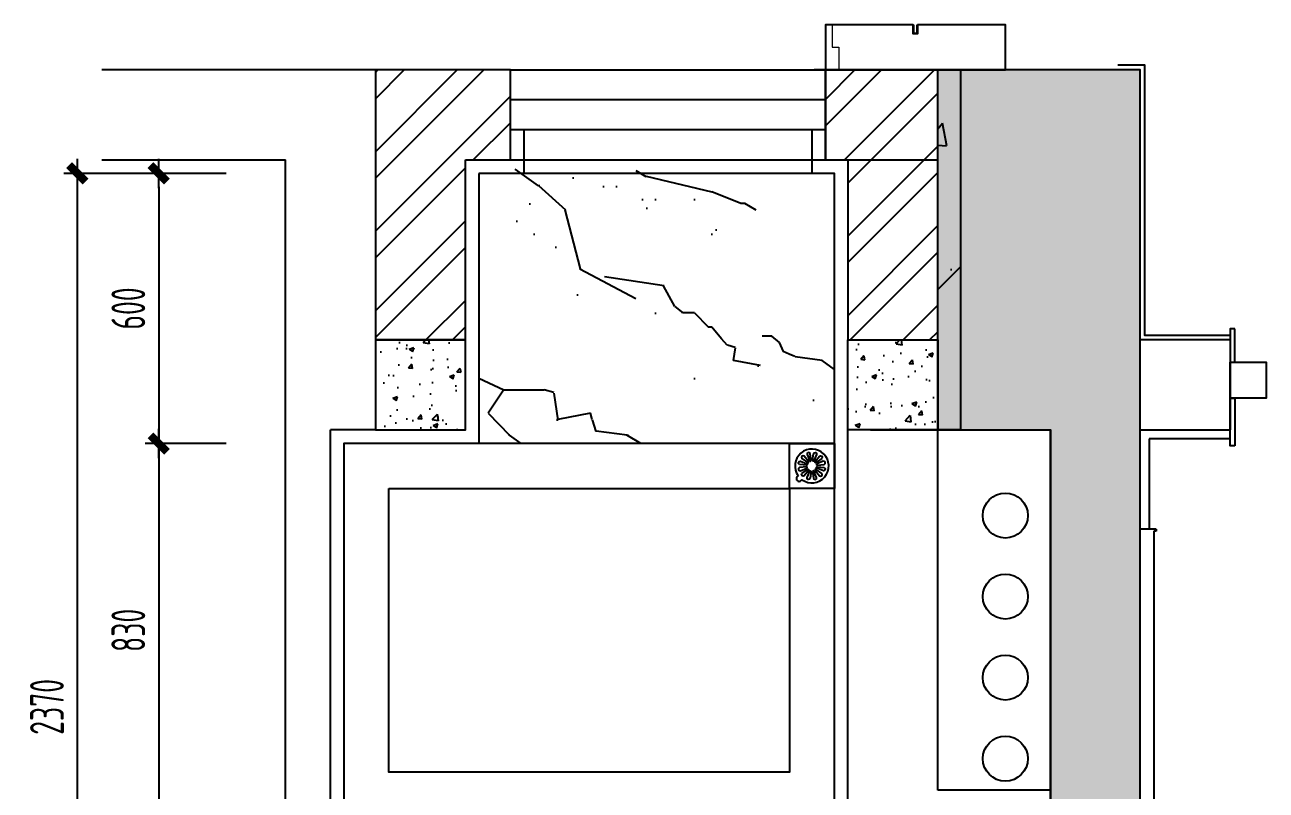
# Model space of a CAD drawing. Header units: inches. Extents: x 96003 to 270950, y -80202 to 65998.
# Drawn here: x 258760 to 261519, y 60305 to 62005 of the extents above; entities that cross this region are included whole.
import ezdxf

# ---------------------------------------------------------------- set-up
doc = ezdxf.new("R2010")
doc.units = ezdxf.units.IN
doc.header["$LTSCALE"] = 10
doc.header["$MEASUREMENT"] = 0
doc.linetypes.add('DASH', pattern=[0.35, 0.25, -0.1])
for name, color, linetype in [('__附着_S88-LYGC-YTC-10_SEN147J2_设计区$0$PUB_HATCH', 8, 'Continuous'), ('A_SURFACE', 9, 'Continuous'), ('AD-玻璃幕墙、窗', 12, 'Continuous'), ('DOOR', 60, 'Continuous'), ('DQ-GZ', 40, 'Continuous'), ('DQ-GZ-DASH', 40, 'DASH'), ('DQ-GZ-HATCH', 9, 'Continuous'), ('FC-FLOOR DRAIN【地漏】', 12, 'Continuous'), ('FC-分界线', 136, 'Continuous'), ('FC-地面造型', 136, 'Continuous'), ('FF-DOOR【门套】', 60, 'Continuous'), ('FF-FINISH【完成面】', 20, 'Continuous'), ('P-ANNO-DIMS', 250, 'Continuous'), ('WALL', 160, 'Continuous'), ('洁具', 155, 'Continuous')]:
    doc.layers.add(name, color=color, linetype=linetype)
doc.layers.add('J-金属幕墙', color=34, linetype='Continuous', lineweight=13)
doc.styles.add('CCD_DIM', font='archs.shx', dxfattribs={"width": 0.7})
doc.dimstyles.new('1.30', dxfattribs={"dimscale": 30, "dimtxt": 2.5, "dimasz": 1, "dimexe": 1, "dimexo": 1.5, "dimgap": 1, "dimtad": 1, "dimdec": 0, "dimrnd": 5, "dimdsep": 46, "dimtxsty": 'CCD_DIM', "dimblk": 'CCD_Dimension_Tick', "dimcen": 1, "dimclrd": 44, "dimclre": 44, "dimclrt": 2, "dimadec": 0, "dimazin": 2, "dimtfac": 1, "dimtdec": 0, "dimtix": 1, "dimtmove": 2, "dimatfit": 3, "dimldrblk": 'CCD_Dimension_Tick', "dimfxl": 5, "dimfxlon": 1, "dimtolj": 1, "dimarcsym": 0})
pattern_1 = [(225, (266586.62, 54811.55), (88.3883, -88.3883), []), (225, (266527.69, 54811.55), (88.3883, -88.3883), [])]

# ---------------------------------------------------------------- blocks, each defined once
blk = doc.blocks.new('BVCNVBNVBMN')
at = {"layer": 'DQ-GZ-HATCH'}
h = blk.add_hatch(dxfattribs=at)
h.set_pattern_fill('ARMORED', color=256, scale=80, style=0)
h.set_pattern_definition([(50, (229917.86, 14706.4), (573.808, -50.2017), [60, -660]), (355, (229917.86, 14706.4), (-111.001, 601.7537), [48, -528]), (100.4514, (229965.7, 14702.24), (462.8075, 551.5516), [50.992, -560.9137]), (46.1842, (229917.9, 14866.4), (853.793, -132.415), [90, -990]), (96.6356, (229989, 14855.4), (747.73, 779.294), [76.488, -841.37]), (351.1842, (229917.9, 14866.4), (747.73, 779.295), [72, -792]), (21, (229997.86, 14826.4), (477.5256, -322.095), [60, -660]), (326, (229997.86, 14826.4), (194.6523, 580.12), [48, -528]), (71.4514, (230037.66, 14799.6), (672.178, 258.0244), [50.992, -560.9137]), (37.5, (229917.86, 14706.42), (9.7279, 266.3151), [0, -521.6, 0, -536, 0, -530]), (7.5, (229917.86, 14706.42), (210.4556, 315.5294), [0, -305.6, 0, -509.6, 0, -202]), (327.5, (229739.46, 14706.42), (427.05795, -18.0439), [0, -200, 0, -624, 0, -828]), (317.5, (229659.46, 14706.42), (466.549, 80.084), [0, -260, 0, -414.4, 0, -588]), (45, (229917.86, 14706.4), (-282.8427, 282.8427), [])])
h.paths.add_polyline_path([(204173.8, -53087.7), (204223.8, -53087.7), (204223.8, -53887.7), (204173.8, -53887.7)])
at = {"layer": 'P-ANNO-DIMS'}
blk.add_hatch(color=8, dxfattribs=at).paths.add_polyline_path([(204223.8, -53887.7), (204423.8, -53887.7), (204423.8, -57087.7), (204623.8, -57087.7), (204623.8, -53087.7), (204223.8, -53087.7)])
at = {"color": 6}
for points in [[(204173.8, -53087.7), (204223.8, -53087.7), (204223.8, -53887.7), (204173.8, -53887.7)], [(204223.8, -53887.7), (204423.8, -53887.7), (204423.8, -57087.7), (204623.8, -57087.7), (204623.8, -53087.7), (204223.8, -53087.7)]]:
    blk.add_lwpolyline(points, close=True, dxfattribs=at)
blk = doc.blocks.new('*U22')
at = {"color": 0}
blk.add_lwpolyline([(-70.7, -70.7), (0, -141.4), (70.7, -70.7), (0, 0)], close=True, dxfattribs=at)
at = {"color": 8}
for points in [[(6, -107.7), (6, -110.7, -1), (-6, -110.7), (-6, -107.7, -12.419481)], [(-21.8, -54, 0.988066), (-25.6, -60.2), (-11.4, -66, 0.836042), (-9.8, -63.2)], [(-16.7, -48.9, -0.988066), (-10.5, -45.2), (-4.7, -59.3, -0.836042), (-7.5, -60.9)], [(3.5, -43.4, 0.988066), (-3.7, -43.3), (-1.6, -58.5, 0.836042), (1.6, -58.4)], [(16.7, -48.8, 0.988066), (10.5, -45.1), (4.7, -59.3, 0.836042), (7.5, -60.9)], [(21.9, -54, -0.988066), (25.6, -60.2), (11.4, -66, -0.836042), (9.8, -63.2)], [(-27.3, -74.3, -0.988066), (-27.4, -67.1), (-12.2, -69.1, -0.836042), (-12.3, -72.3)], [(-21.9, -87.4, -0.988066), (-25.6, -81.2), (-11.4, -75.4, -0.836042), (-9.8, -78.2)], [(-16.7, -92.6, 0.988066), (-10.5, -96.3), (-4.7, -82.1, 0.836042), (-7.5, -80.6)], [(-3.6, -98, 0.988066), (3.7, -98.1), (1.6, -82.9, 0.836042), (-1.6, -83)], [(16.7, -92.6, -0.988066), (10.5, -96.3), (4.7, -82.1, -0.836042), (7.5, -80.5)], [(21.8, -87.4, 0.988066), (25.5, -81.2), (11.4, -75.4, 0.836042), (9.8, -78.2)], [(27.3, -67.2, -0.988066), (27.4, -74.4), (12.2, -72.3, -0.836042), (12.3, -69.1)]]:
    blk.add_lwpolyline(points, format="xyb", close=True, dxfattribs=at)
blk = doc.blocks.new('A$C3A426A7C')
at = {"layer": 'DQ-GZ-HATCH'}
blk.add_hatch(color=8, dxfattribs=at).paths.add_polyline_path([(6150, 24300), (6200, 24300), (6200, 23500), (6150, 23500)])
at = {"layer": 'DQ-GZ-DASH', "linetype": 'ByBlock'}
blk.add_lwpolyline([(6150, 24300), (6200, 24300), (6200, 23500), (6150, 23500)], close=True, dxfattribs=at)
blk = doc.blocks.new('ERFF')
h = blk.add_hatch()
h.set_pattern_fill('混凝土', color=9, scale=15, angle=180, style=0)
h.set_pattern_definition([(230, (542694.91, 191823.91), (-107.589027, 9.41282), [11.25, -123.75]), (175, (542694.91, 191823.91), (20.8127, -112.82882), [9, -99]), (280.4514, (542685.94, 191824.7), (-86.776407, -103.41593), [9.56103, -105.171317]), (226.1842, (542694.9, 191793.91), (-160.08616, 24.82785), [16.875, -185.625]), (276.6356, (542681.57, 191795.98), (-140.199406, -146.11768), [14.34154, -157.75695]), (171.1842, (542694.9, 191793.91), (-140.19929, -146.11779), [13.5, -148.5]), (201, (542679.91, 191801.41), (-89.536058, 60.392834), [11.25, -123.75]), (146, (542679.91, 191801.41), (-36.4973, -108.772507), [9, -99]), (251.4514, (542672.44, 191806.44), (-126.033394, -48.379575), [9.56103, -105.171317]), (217.5, (542694.906, 191823.91), (-1.8239783, -49.934078), [0, -97.8, 0, -100.5, 0, -99.375]), (187.5, (542694.906, 191823.91), (-39.460431, -59.161757), [0, -57.3, 0, -95.55, 0, -37.875]), (147.5, (542728.356, 191823.91), (-80.0733654, 3.383231), [0, -37.5, 0, -117, 0, -155.25]), (137.5, (542743.356, 191823.91), (-87.477925, -15.015747), [0, -48.75, 0, -77.7, 0, -110.25])])
h.paths.add_polyline_path([(260736.6, 54011.5), (260936.6, 54011.5), (260936.6, 54211.5), (260736.6, 54211.5)])
h = blk.add_hatch()
h.set_pattern_fill('混凝土', color=9, scale=15, angle=180, style=0)
h.set_pattern_definition([(230, (542694.92, 191823.91), (-107.589027, 9.41282), [11.25, -123.75]), (175, (542694.92, 191823.91), (20.8127, -112.82882), [9, -99]), (280.4514, (542685.95, 191824.7), (-86.776407, -103.41593), [9.56103, -105.171317]), (226.1842, (542694.92, 191793.91), (-160.08616, 24.82785), [16.875, -185.625]), (276.6356, (542681.58, 191795.98), (-140.199406, -146.11768), [14.34154, -157.75695]), (171.1842, (542694.92, 191793.91), (-140.19929, -146.11779), [13.5, -148.5]), (201, (542679.92, 191801.41), (-89.536058, 60.392834), [11.25, -123.75]), (146, (542679.92, 191801.41), (-36.4973, -108.772507), [9, -99]), (251.4514, (542672.45, 191806.45), (-126.033394, -48.379575), [9.56103, -105.171317]), (217.5, (542694.916, 191823.913), (-1.8239783, -49.934078), [0, -97.8, 0, -100.5, 0, -99.375]), (187.5, (542694.916, 191823.913), (-39.460431, -59.161757), [0, -57.3, 0, -95.55, 0, -37.875]), (147.5, (542728.366, 191823.913), (-80.0733654, 3.383231), [0, -37.5, 0, -117, 0, -155.25]), (137.5, (542743.366, 191823.91), (-87.477925, -15.015747), [0, -48.75, 0, -77.7, 0, -110.25])])
h.paths.add_polyline_path([(260736.6, 54011.6), (260936.6, 54011.6), (260936.6, 54211.5), (260736.6, 54211.5)])
h = blk.add_hatch()
h.set_pattern_fill('混凝土', color=9, scale=15, angle=180, style=0)
h.set_pattern_definition([(230, (542644.91, 191823.91), (-107.589027, 9.41282), [11.25, -123.75]), (175, (542644.91, 191823.91), (20.8127, -112.82882), [9, -99]), (280.4514, (542635.94, 191824.7), (-86.776407, -103.41593), [9.56103, -105.171317]), (226.1842, (542644.9, 191793.91), (-160.08616, 24.82785), [16.875, -185.625]), (276.6356, (542631.57, 191795.98), (-140.199406, -146.11768), [14.34154, -157.75695]), (171.1842, (542644.9, 191793.91), (-140.19929, -146.11779), [13.5, -148.5]), (201, (542629.91, 191801.41), (-89.536058, 60.392834), [11.25, -123.75]), (146, (542629.91, 191801.41), (-36.4973, -108.772507), [9, -99]), (251.4514, (542622.44, 191806.44), (-126.033394, -48.379575), [9.56103, -105.171317]), (217.5, (542644.906, 191823.91), (-1.8239783, -49.934078), [0, -97.8, 0, -100.5, 0, -99.375]), (187.5, (542644.906, 191823.91), (-39.460431, -59.161757), [0, -57.3, 0, -95.55, 0, -37.875]), (147.5, (542678.356, 191823.91), (-80.0733654, 3.383231), [0, -37.5, 0, -117, 0, -155.25]), (137.5, (542693.356, 191823.91), (-87.477925, -15.015747), [0, -48.75, 0, -77.7, 0, -110.25])])
h.paths.add_polyline_path([(261986.6, 54011.5), (261786.6, 54011.5), (261786.6, 54211.5), (261986.6, 54211.5)])
h = blk.add_hatch()
h.set_pattern_fill('混凝土', color=9, scale=15, angle=180, style=0)
h.set_pattern_definition([(230, (542644.92, 191823.91), (-107.589027, 9.41282), [11.25, -123.75]), (175, (542644.92, 191823.91), (20.8127, -112.82882), [9, -99]), (280.4514, (542635.95, 191824.7), (-86.776407, -103.41593), [9.56103, -105.171317]), (226.1842, (542644.92, 191793.91), (-160.08616, 24.82785), [16.875, -185.625]), (276.6356, (542631.58, 191795.98), (-140.199406, -146.11768), [14.34154, -157.75695]), (171.1842, (542644.92, 191793.91), (-140.19929, -146.11779), [13.5, -148.5]), (201, (542629.92, 191801.41), (-89.536058, 60.392834), [11.25, -123.75]), (146, (542629.92, 191801.41), (-36.4973, -108.772507), [9, -99]), (251.4514, (542622.45, 191806.45), (-126.033394, -48.379575), [9.56103, -105.171317]), (217.5, (542644.916, 191823.913), (-1.8239783, -49.934078), [0, -97.8, 0, -100.5, 0, -99.375]), (187.5, (542644.916, 191823.913), (-39.460431, -59.161757), [0, -57.3, 0, -95.55, 0, -37.875]), (147.5, (542678.366, 191823.913), (-80.0733654, 3.383231), [0, -37.5, 0, -117, 0, -155.25]), (137.5, (542693.366, 191823.91), (-87.477925, -15.015747), [0, -48.75, 0, -77.7, 0, -110.25])])
h.paths.add_polyline_path([(261986.6, 54011.6), (261786.6, 54011.6), (261786.6, 54211.5), (261986.6, 54211.5)])
at = {"layer": '__附着_S88-LYGC-YTC-10_SEN147J2_设计区$0$PUB_HATCH'}
h = blk.add_hatch(dxfattribs=at)
h.set_pattern_fill('金属', color=256, scale=50, angle=180, style=0)
h.set_pattern_definition(pattern_1)
h.paths.add_polyline_path([(260986.6, 53611.6), (260936.6, 53611.6), (260936.6, 54011.6), (260736.6, 54011.6), (260736.6, 53411.6), (260986.6, 53411.6)])
h = blk.add_hatch(dxfattribs=at)
h.set_pattern_fill('金属', color=256, scale=50, angle=180, style=0)
h.set_pattern_definition(pattern_1)
h.paths.add_polyline_path([(261686.6, 53611.6), (261686.6, 53411.6), (261986.6, 53411.6), (261986.6, 54011.6), (261786.6, 54011.6), (261786.6, 53611.6)])
at = {"layer": 'FC-地面造型', "linetype": 'ByBlock'}
h = blk.add_hatch(dxfattribs=at)
h.set_pattern_fill('大理石', color=250, scale=200, angle=270, double=1)
h.set_pattern_definition([(311.98721, (388579.7, 50307.87), (900.00002, -1199.99998), [19.2195, -4016.8677]), (338.19859, (388549.7, 50593.58), (1800, -600), [69.238, -4777.4105]), (330.945396, (388515.414, 50607.865), (900.000026, -599.99996), [29.416, -6147.962]), (360, (388541.1, 50593.6), (-1e-13, -600), [8.5714, -891.4285]), (341.56505, (388562.56, 50313.58), (900, -1e-06), [18.07, -1879.2964]), (81.469234, (388562.56, 50313.58), (6e-06, 600), [28.891, -6038.233]), (349.2157, (388506.84, 50353.58), (3600, -600.000003), [61.0787, -6352.1886]), (332.132996, (388781.129, 50805.008), (4500.0000176, -2399.9999708), [140.589, -29383.1298]), (270, (388913.1, 50796.4), (900, -2e-13), [0, -600]), (334.983107, (389076.843, 50407.865), (2699.999998, -1200.000003), [94.5883, -9837.1788]), (351.43911, (388721.129, 50176.437), (8099.999949, -1199.999998), [134.354, -28080.0036]), (352.874984, (388802.557, 50507.865), (4500.000005, -599.999964), [69.105, -14442.9588]), (346.75948, (388613.986, 50567.865), (2699.999998, -600.000006), [149.6936, -15568.1304]), (270, (388614.4, 50661.4), (900, -2e-13), [0, -600]), (270, (388604.8, 50651.8), (900, -2e-13), [0, -600]), (270, (388653, 50584.3), (900, -2e-13), [0, -600]), (270, (388758.9, 50603.6), (900, -2e-13), [0, -600]), (329.036243, (388759.7, 50533.58), (900.000026, -599.999952), [49.9796, -10445.7336]), (270, (388800.9, 50507.9), (900, -2e-13), [0, -600]), (270, (388768.6, 50584.3), (900, -2e-13), [0, -600]), (270, (388826.4, 50555.35), (900, -2e-13), [0, -600]), (270, (388739.7, 50584.3), (900, -2e-13), [0, -600]), (320.19443, (388678.27, 50236.44), (900, -600), [22.315, -4663.835]), (360, (388652.56, 50236.44), (-1e-13, -600), [25.7143, -874.2857]), (313.66778, (388622.56, 50267.865), (1799.999996, -1800), [43.4483, -9080.6952]), (360, (388614, 50267.87), (-1e-13, -600), [8.5714, -891.4285]), (309.80557, (388592.56, 50293.58), (900.000035, -1199.99997), [33.4725, -6995.752]), (270, (388653, 50381.8), (900, -2e-13), [0, -600]), (270, (388680.15, 50235.1), (900, -2e-13), [0, -600]), (270, (388680.15, 50235.1), (900, -2e-13), [0, -600]), (299.35775, (388695.41, 50222.15), (900.000005, -1800), [52.45, -5454.8177]), (270, (388739.7, 50237.2), (900, -2e-13), [0, -600]), (56.30993, (389076.84, 50407.865), (899.999984, 1200.00001), [61.8094, -6428.183]), (278.130102, (388956.843, 50473.58), (899.999995, -5999.999958), [60.609, -12667.3128]), (317.862405, (388939.7, 50607.865), (2699.9999975, -2400.000001), [80.913, -16910.8494]), (284.620874, (388905.414, 50739.294), (900.000038, -3599.99999), [135.827, -14126.01]), (270, (388961.3, 50690.3), (900, -2e-13), [0, -600]), (288.43495, (388871.13, 50499.29), (900, -2400), [27.1052, -5664.9945]), (286.69924, (388879.7, 50473.58), (5e-05, -599.99999), [14.9147, -3117.177]), (11.093723, (388883.986, 50459.294), (6299.999941, 1200.0000105), [74.2445, -15517.0992]), (270, (388922.7, 50536.1), (900, -2e-13), [0, -600]), (270, (388958.5, 50473.9), (900, -2e-13), [0, -600]), (270, (388855.3, 50555.35), (900, -2e-13), [0, -600]), (270, (389048, 50632.5), (900, -2e-13), [0, -600]), (270, (389009.4, 50661.4), (900, -2e-13), [0, -600]), (314.144903, (389063.986, 50507.865), (1800, -1800.000003), [67.6878, -14146.7412]), (324.582945, (388999.7, 50553.58), (899.9999965, -600.000002), [78.8825, -16486.4424]), (270, (389064.6, 50507.1), (900, -2e-13), [0, -600]), (270, (389019.1, 50593.9), (900, -2e-13), [0, -600]), (270, (389064.6, 50507.1), (900, -2e-13), [0, -600]), (270, (388998.3, 50553.5), (900, -2e-13), [0, -600]), (345.06858, (388965.41, 50413.58), (2700, -600), [22.1774, -4635.075]), (360, (388986.84, 50407.87), (-1e-13, -600), [90, -810]), (320.19443, (389363.99, 50302.15), (900, -600), [22.315, -4663.835]), (270, (389173.2, 50468.6), (900, -2e-13), [0, -600]), (270, (389163.6, 50449.3), (900, -2e-13), [0, -600]), (270, (389182.8, 50526.4), (900, -2e-13), [0, -600]), (270, (389288.8, 50430), (900, -2e-13), [0, -600]), (323.1301, (389235.414, 50367.865), (900, -600), [42.857, -8957.1426]), (360, (389162.56, 50367.87), (-1e-13, -600), [72.857, -827.143]), (270, (389164, 50367.8), (900, -2e-13), [0, -600]), (293.19859, (389355.41, 50322.15), (900, -1800), [21.7594, -4547.7045]), (336.03751, (389342.56, 50327.87), (1800, -600), [14.07, -2940.5875]), (336.03751, (389329.7, 50333.58), (1800, -600), [14.07, -2940.5875]), (351.869898, (389269.7, 50342.15), (4500, -600.000003), [60.609, -12667.3128]), (360, (389381.1, 50287.87), (-1e-13, -600), [21.4286, -878.5714]), (270, (389411.1, 50353.8), (900, -2e-13), [0, -600])])
h.paths.add_polyline_path([(261756.6, 53641.5), (261756.6, 54006.4), (261756.6, 54081.5), (261756.6, 54241.5), (260966.6, 54241.5), (260966.6, 53641.5), (261698.1, 53631.6)])
at = {"layer": 'A_SURFACE', "elevation": 0}
blk.add_lwpolyline([(260781.6, 53311.5), (260781.6, 53331.5), (260791.6, 53331.5), (260791.6, 53311.5), (260986.6, 53311.5), (260986.6, 53411.6), (260586.6, 53411.5), (260586.6, 53311.5)], close=True, dxfattribs=at)
at = {"layer": 'AD-玻璃幕墙、窗', "extrusion": (0, 0, -1)}
for p, q in [((261686.6, 53611.5, 0), (260986.6, 53611.5, 0)), ((260986.6, 53611.5, 0), (260986.6, 53411.5, 0)), ((261686.6, 53611.5, 0), (261686.6, 53411.5, 0)), ((260986.6, 53544.9, 0), (261686.6, 53544.9, 0)), ((260986.6, 53478.2, 0), (261686.6, 53478.2, 0)), ((261686.6, 53411.5, 0), (260986.6, 53411.5, 0))]:
    blk.add_line(p, q, dxfattribs=at)
at = {"layer": 'DOOR', "elevation": 0}
blk.add_lwpolyline([(260087, 54060.9), (260007, 54060.9), (260007, 54140.9), (260087, 54140.9)], close=True, dxfattribs=at)
at = {"layer": 'DQ-GZ', "elevation": 0}
for points in [[(260936.6, 54011.5), (260736.6, 54011.5), (260736.6, 54211.5), (260936.6, 54211.5)], [(260936.6, 54011.6), (260736.6, 54011.6), (260736.6, 54211.5), (260936.6, 54211.5)], [(261786.6, 54011.5), (261986.6, 54011.5), (261986.6, 54211.5), (261786.6, 54211.5)], [(261786.6, 54011.6), (261986.6, 54011.6), (261986.6, 54211.5), (261786.6, 54211.5)]]:
    blk.add_lwpolyline(points, close=True, dxfattribs=at)
at = {"layer": 'FC-分界线', "linetype": 'ByBlock', "elevation": 0}
blk.add_lwpolyline([(261956.6, 54341.5), (261066.6, 54341.5), (261066.6, 54971.5), (261956.6, 54971.5)], close=True, dxfattribs=at)
at = {"layer": 'FF-DOOR【门套】', "elevation": 0}
for points in [[(260076.6, 54246.5), (260087, 54246.5), (260087, 54140.9), (260076.6, 54140.9)], [(260076.6, 53986.5), (260087, 53986.5), (260087, 54060.9), (260076.6, 54060.9)]]:
    blk.add_lwpolyline(points, close=True, dxfattribs=at)
at = {"layer": 'FF-FINISH【完成面】', "linetype": 'ByBlock'}
for p, q in [((260256.6, 54436.5, 0), (260256.6, 57426.5, 0)), ((260256.6, 54436.5, 0), (260256.6, 57426.5, 0)), ((260251.6, 54436.5, 0), (260256.6, 54436.5, 0)), ((260251.6, 54431.5, 0), (260251.6, 54436.5, 0)), ((260251.6, 54431.5, 0), (260286.6, 54431.5, 0)), ((260266.6, 54231.5, 0), (260266.6, 54431.5, 0)), ((260966.6, 54241.5, 0), (261756.6, 54241.5, 0)), ((260087, 54231.5, 0), (260256.6, 54231.5, 0)), ((260087, 54231.5, 0), (260266.6, 54231.5, 0))]:
    blk.add_line(p, q, dxfattribs=at)
at = {"layer": 'FF-FINISH【完成面】'}
for p, q in [((261016.6, 53544.9, 0), (261016.6, 53641.5, 0)), ((261656.6, 53544.9, 0), (261656.6, 53641.5, 0))]:
    blk.add_line(p, q, dxfattribs=at)
at = {"layer": 'FF-FINISH【完成面】', "elevation": 0}
for points in [[(261756.6, 53641.5), (261756.6, 54241.5), (262056.6, 54241.5), (262056.6, 56011.5), (261986.6, 56011.5)], [(260516.6, 55141.5), (260966.6, 55141.5), (260966.6, 54241.5), (260966.6, 54241.5), (260966.6, 53641.5), (261756.6, 53641.5)], [(260086.6, 54001.5), (260276.6, 54001.5), (260276.6, 53401.5), (260336.6, 53401.5)]]:
    blk.add_lwpolyline(points, dxfattribs=at)
at = {"layer": 'J-金属幕墙', "elevation": 0}
for points in [[(260956.6, 53411.5), (260986.6, 53411.5), (260986.6, 53311.5), (260971.6, 53311.5), (260971.6, 53361.5), (260956.6, 53361.5)], [(260789.6, 53311.5), (260789.6, 53329.5), (260783.6, 53329.5), (260783.6, 53311.5), (260781.6, 53311.5), (260781.6, 53331.5), (260791.6, 53331.5), (260791.6, 53311.5), (260789.6, 53311.5)]]:
    blk.add_lwpolyline(points, close=True, dxfattribs=at)
at = {"layer": 'WALL'}
for p, q in [((262186.6, 56261.7, 0), (262186.6, 53611.5, 0)), ((260486.6, 56041.5, 0), (260486.6, 54211.5, 0)), ((262086.6, 56041.5, 0), (262086.6, 54211.5, 0)), ((260936.6, 55111.5, 0), (260936.6, 54211.5, 0)), ((260486.6, 54311.5, 0), (260486.6, 55011.5, 0)), ((260486.6, 55011.5, 0), (260736.6, 55011.5, 0)), ((260736.6, 55011.5, 0), (260736.6, 54211.5, 0)), ((260286.6, 54211.5, 0), (260087, 54211.5, 0)), ((260886.6, 54211.5, 0), (260536.6, 54211.5, 0)), ((261986.6, 54211.5, 0), (262086.6, 54211.5, 0)), ((260086.6, 54011.5, 0), (260286.6, 54011.5, 0)), ((260286.6, 54011.5, 0), (260286.6, 53411.5, 0)), ((260936.6, 54011.6, 0), (260736.6, 54011.6, 0)), ((260736.6, 54011.6, 0), (260736.6, 53411.6, 0)), ((260936.6, 53611.6, 0), (260936.6, 54011.6, 0)), ((260936.6, 53611.5, 0), (260936.6, 54011.5, 0)), ((261986.6, 54011.6, 0), (261786.6, 54011.6, 0)), ((261786.6, 54011.6, 0), (261786.6, 53611.6, 0)), ((261786.6, 54011.5, 0), (261786.6, 53611.5, 0)), ((261986.6, 53411.6, 0), (261986.6, 54011.6, 0)), ((261011.6, 53611.5, 0), (260736.6, 53611.5, 0)), ((260986.6, 53611.6, 0), (260936.6, 53611.6, 0)), ((260986.6, 53411.6, 0), (260986.6, 53611.6, 0)), ((260986.6, 53411.5, 0), (260986.6, 53611.5, 0)), ((261686.6, 53611.6, 0), (261686.6, 53411.6, 0)), ((261786.6, 53611.6, 0), (261686.6, 53611.6, 0)), ((261686.6, 53611.5, 0), (261686.6, 53411.5, 0)), ((261786.6, 53611.6, 0), (261711.6, 53611.5, 0)), ((262186.6, 53611.5, 0), (262186.6, 53611.5, 0)), ((262594.3, 53611.5, 0), (262186.6, 53611.5, 0)), ((260286.6, 53411.5, 0), (261011.6, 53411.5, 0)), ((260736.6, 53411.6, 0), (260986.6, 53411.6, 0)), ((261686.6, 53411.6, 0), (261986.6, 53411.6, 0)), ((261711.6, 53411.5, 0), (262086.6, 53411.5, 0)), ((262086.6, 53411.5, 0), (262594.3, 53411.5, 0))]:
    blk.add_line(p, q, dxfattribs=at)
at = {"layer": 'WALL', "linetype": 'ByBlock'}
blk.add_line((260087, 54011.5, 0), (260087, 54211.5, 0), dxfattribs=at)
at = {"layer": '洁具'}
for centre in [(260586.6, 54941.5, 0), (260586.6, 54761.5, 0), (260586.6, 54581.5, 0), (260586.6, 54401.5, 0)]:
    blk.add_circle(centre, 50, dxfattribs=at)
at = {"color": 1, "rotation": 180}
blk.add_blockref('BVCNVBNVBMN', (464910.4, 323.8, 0), dxfattribs=at)
at = {"rotation": 180}
blk.add_blockref('A$C3A426A7C', (266886.6, 77711.5, 0), dxfattribs=at)
at = {"layer": 'FC-FLOOR DRAIN【地漏】', "extrusion": (-1.60915e-09, 3.36343e-14, 1), "xscale": -0.9999999999999999, "rotation": 134.9988026904265}
blk.add_blockref('*U22', (260966.6, 54241.5, 0), dxfattribs=at)
blk = doc.blocks.new('CCD_Dimension_Tick')
at = {"color": 0, "linetype": 'ByBlock'}
for p, q in [((-1.091, 0), (0, 0)), ((0, 0), (1.091, 0))]:
    blk.add_line(p, q, dxfattribs=at)
at = {"color": 0, "linetype": 'Continuous', "const_width": 0.608}
blk.add_lwpolyline([(-0.61, -0.61), (0.61, 0.61)], dxfattribs=at)
blk = doc.blocks.new('*D622')
at = {"layer": 'Defpoints', "color": 0, "linetype": 'ByBlock', "transparency": 16777216}
for p in [(259869, 61674.5), (259057.4, 61074.5), (259902.4, 61074.5, 0)]:
    blk.add_point(p, dxfattribs=at)
at = {"layer": 'FF-FINISH【完成面】', "color": 44, "linetype": 'ByBlock', "lineweight": -2, "transparency": 16777216}
for p, q in [((259207.4, 61674.5), (259027.4, 61674.5)), ((259057.4, 61644.5), (259057.4, 61104.5)), ((259207.4, 61074.5), (259027.4, 61074.5))]:
    blk.add_line(p, q, dxfattribs=at)
at = {"layer": 'FF-FINISH【完成面】', "color": 44, "linetype": 'ByBlock', "lineweight": -2, "transparency": 16777216, "xscale": 30, "yscale": 30, "zscale": 30}
for p, rotation in [((259057.4, 61674.5), 90), ((259057.4, 61074.5), 270)]:
    blk.add_blockref('CCD_Dimension_Tick', p, dxfattribs=dict(at, rotation=rotation))
at = {"layer": 'FF-FINISH【完成面】', "color": 2, "linetype": 'ByBlock', "transparency": 16777216, "insert": (258989.9, 61374.5), "char_height": 75, "attachment_point": 5, "rotation": 90, "style": 'CCD_DIM'}
blk.add_mtext('\\A1;600', dxfattribs=at)
blk = doc.blocks.new('*D623')
at = {"layer": 'Defpoints', "color": 0, "linetype": 'ByBlock', "transparency": 16777216}
for p in [(259902.4, 61074.5, 0), (259057.4, 60244.5), (259661.4, 60244.5, 0)]:
    blk.add_point(p, dxfattribs=at)
at = {"layer": 'FF-FINISH【完成面】', "color": 44, "linetype": 'ByBlock', "lineweight": -2, "transparency": 16777216}
for p, q in [((259207.4, 61074.5), (259027.4, 61074.5)), ((259057.4, 61044.5), (259057.4, 60274.5)), ((259207.4, 60244.5), (259027.4, 60244.5))]:
    blk.add_line(p, q, dxfattribs=at)
at = {"layer": 'FF-FINISH【完成面】', "color": 44, "linetype": 'ByBlock', "lineweight": -2, "transparency": 16777216, "xscale": 30, "yscale": 30, "zscale": 30}
for p, rotation in [((259057.4, 61074.5), 90), ((259057.4, 60244.5), 270)]:
    blk.add_blockref('CCD_Dimension_Tick', p, dxfattribs=dict(at, rotation=rotation))
at = {"layer": 'FF-FINISH【完成面】', "color": 2, "linetype": 'ByBlock', "transparency": 16777216, "insert": (258989.9, 60659.5), "char_height": 75, "attachment_point": 5, "rotation": 90, "style": 'CCD_DIM'}
blk.add_mtext('\\A1;830', dxfattribs=at)
blk = doc.blocks.new('*D630')
at = {"layer": 'Defpoints', "color": 0, "linetype": 'ByBlock', "transparency": 16777216}
for p in [(258876.6, 61674.5), (259207.4, 61674.5), (259207.4, 59304.5)]:
    blk.add_point(p, dxfattribs=at)
at = {"layer": 'FF-FINISH【完成面】', "color": 44, "linetype": 'ByBlock', "lineweight": -2, "transparency": 16777216}
for p, q in [((259026.6, 61674.5), (258846.6, 61674.5)), ((258876.6, 59334.5), (258876.6, 61644.5)), ((259026.6, 59304.5), (258846.6, 59304.5))]:
    blk.add_line(p, q, dxfattribs=at)
at = {"layer": 'FF-FINISH【完成面】', "color": 44, "linetype": 'ByBlock', "lineweight": -2, "transparency": 16777216, "xscale": 30, "yscale": 30, "zscale": 30}
for p, rotation in [((258876.6, 61674.5), 90), ((258876.6, 59304.5), 270)]:
    blk.add_blockref('CCD_Dimension_Tick', p, dxfattribs=dict(at, rotation=rotation))
at = {"layer": 'FF-FINISH【完成面】', "color": 2, "linetype": 'ByBlock', "transparency": 16777216, "insert": (258809.1, 60489.5), "char_height": 75, "attachment_point": 5, "rotation": 90, "style": 'CCD_DIM'}
blk.add_mtext('\\A1;2370', dxfattribs=at)

msp = doc.modelspace()

# ---------------------------------------------------------------- block references
at = {"layer": 'FF-FINISH【完成面】', "linetype": 'ByBlock', "rotation": 180}
msp.add_blockref('ERFF', (521525.6, 115316.1, 0), dxfattribs=at)

# ---------------------------------------------------------------- dimensions: what is measured, and where the dimension line sits
at = {"layer": 'FF-FINISH【完成面】', "linetype": 'ByBlock'}
for base, p1, p2, picture, middle in [((258876.6, 61674.5), (259207.4, 59304.5), (259207.4, 61674.5), '*D630', (258809.1, 60489.5)), ((259057.4, 61074.5), (259869, 61674.5), (259902.4, 61074.5, 0), '*D622', (258989.9, 61374.5)), ((259057.4, 60244.5), (259902.4, 61074.5, 0), (259661.4, 60244.5, 0), '*D623', (258989.9, 60659.5))]:
    dim = msp.add_linear_dim(base=base, p1=p1, p2=p2, angle=90, dimstyle='1.30', dxfattribs=at)
    dim.commit()
    dim.dimension.update_dxf_attribs({"geometry": picture, "text_midpoint": middle})

doc.saveas('drawing.dxf')
